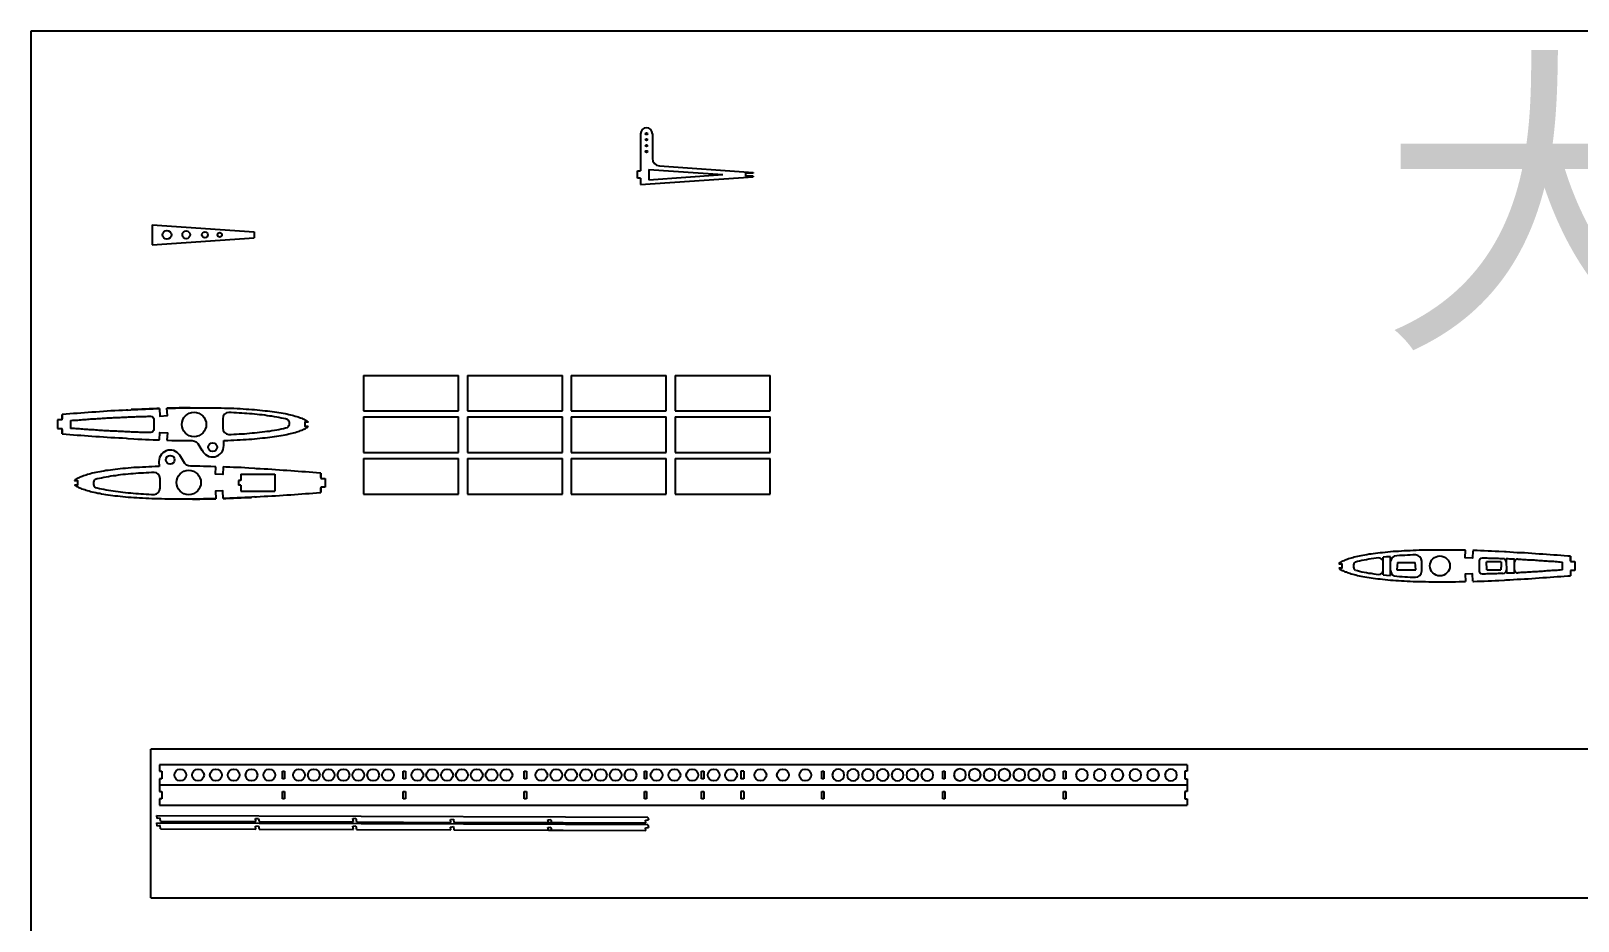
# Model space of a CAD drawing. Header units: inches. Extents: x 14 to 1585, y 4 to 1231.
# Drawn here: x 14 to 1057, y 631 to 1231 of the extents above; entities that cross this region are included whole.
import ezdxf

# ---------------------------------------------------------------- set-up
doc = ezdxf.new("R2010")
doc.units = ezdxf.units.IN
doc.header["$MEASUREMENT"] = 0
doc.layers.add('7', color=7, linetype='Continuous')
doc.layers.add('LAYER01', color=7, linetype='Continuous')
doc.styles.get("Standard").update_dxf_attribs({"font": 'arial.ttf'})

# ---------------------------------------------------------------- blocks, each defined once
blk = doc.blocks.new('*U40')
at = {"color": 9}
for p, q in [((-32, 12), (-32, -12)), ((-32, 12), (32, 12)), ((32, -12), (32, 12)), ((-32, -12), (32, -12))]:
    blk.add_line(p, q, dxfattribs=at)
blk = doc.blocks.new('*U39')
at = {"color": 0, "linetype": 'ByBlock', "lineweight": -2, "transparency": 16777216}
for p in [(0, 56), (70, 56), (140, 56), (210, 56), (0, 28), (70, 28), (140, 28), (210, 28), (0, 0), (70, 0), (140, 0), (210, 0)]:
    blk.add_blockref('*U40', p, dxfattribs=at)
blk = doc.blocks.new('*U38')
blk.add_circle((0, 0), 4)
blk = doc.blocks.new('*U41')
at = {"color": 0, "linetype": 'ByBlock', "lineweight": -2, "transparency": 16777216}
for p in [(0, 0), (12, 0), (24, 0), (36, 0), (48, 0), (60, 0)]:
    blk.add_blockref('*U38', p, dxfattribs=at)
blk = doc.blocks.new('*U42')
blk.add_circle((0, 0), 4)
blk = doc.blocks.new('*U43')
at = {"color": 0, "linetype": 'ByBlock', "lineweight": -2, "transparency": 16777216}
for p in [(0, 0), (10, 0), (20, 0), (30, 0), (40, 0), (50, 0), (60, 0)]:
    blk.add_blockref('*U42', p, dxfattribs=at)
blk = doc.blocks.new('*U23')
blk.add_circle((0, 0), 4)
blk = doc.blocks.new('*U25')
at = {"color": 0, "linetype": 'ByBlock', "lineweight": -2, "transparency": 16777216}
for p in [(0, 0), (10, 0), (20, 0), (30, 0), (40, 0), (50, 0), (60, 0)]:
    blk.add_blockref('*U23', p, dxfattribs=at)
blk = doc.blocks.new('*U26')
blk.add_circle((0, 0), 4)
blk = doc.blocks.new('*U27')
at = {"color": 0, "linetype": 'ByBlock', "lineweight": -2, "transparency": 16777216}
for p in [(0, 0), (10, 0), (20, 0), (30, 0), (40, 0), (50, 0), (60, 0)]:
    blk.add_blockref('*U26', p, dxfattribs=at)
blk = doc.blocks.new('*U28')
blk.add_circle((0, 0), 4)
blk = doc.blocks.new('*U29')
at = {"color": 0, "linetype": 'ByBlock', "lineweight": -2, "transparency": 16777216}
for p in [(0, 0), (12, 0), (24, 0), (36, 0), (48, 0), (60, 0)]:
    blk.add_blockref('*U28', p, dxfattribs=at)
blk = doc.blocks.new('*U30')
blk.add_circle((0, 0), 4)
blk = doc.blocks.new('*U31')
at = {"color": 0, "linetype": 'ByBlock', "lineweight": -2, "transparency": 16777216}
for p in [(0, 0), (10, 0), (20, 0), (30, 0), (40, 0), (50, 0), (60, 0)]:
    blk.add_blockref('*U30', p, dxfattribs=at)
blk = doc.blocks.new('*U32')
blk.add_circle((0, 0), 4)
blk = doc.blocks.new('*U33')
at = {"color": 0, "linetype": 'ByBlock', "lineweight": -2, "transparency": 16777216}
for p in [(0, 0), (10, 0), (20, 0), (30, 0), (40, 0), (50, 0), (60, 0)]:
    blk.add_blockref('*U32', p, dxfattribs=at)
blk = doc.blocks.new('*U34')
blk.add_circle((0, 0), 4)
blk = doc.blocks.new('*U35')
at = {"color": 0, "linetype": 'ByBlock', "lineweight": -2, "transparency": 16777216}
for p in [(0, 0), (12, 0), (24, 0)]:
    blk.add_blockref('*U34', p, dxfattribs=at)
blk = doc.blocks.new('*U36')
blk.add_circle((0, 0), 4)
blk = doc.blocks.new('*U37')
at = {"color": 0, "linetype": 'ByBlock', "lineweight": -2, "transparency": 16777216}
for p in [(0, 0), (15.1, 0), (30.2, 0)]:
    blk.add_blockref('*U36', p, dxfattribs=at)

msp = doc.modelspace()

# ---------------------------------------------------------------- linework, layer by layer
at = {"color": 2}
for p, q in [((433.3, 1161.7), (433.3, 1145.1)), ((430.8, 1137.7), (430.8, 1130.7)), ((430.8, 1137.7), (480.8, 1134.2)), ((438, 1140.1), (501.1, 1135.7)), ((425.3, 1127.4), (501.1, 1132.7)), ((430.8, 1130.7), (480.8, 1134.2)), ((35.4, 972.5), (35.4, 969.5)), ((35.4, 969), (35.4, 972.5)), ((35.4, 969), (32.4, 969)), ((32.4, 969), (32.4, 963)), ((32.4, 963), (35.4, 963)), ((35.4, 959.5), (35.4, 963)), ((35.4, 962.5), (35.4, 959.5)), ((41.1, 968.5), (41.1, 963.2)), ((101.1, 955.5), (101.1, 955.4)), ((144.4, 951.6), (144.4, 955.1)), ((100.7, 940.9), (100.8, 937.5)), ((144.1, 937), (144.1, 937.1)), ((155.9, 928), (154.4, 928)), ((154.4, 928), (154.4, 925)), ((155.9, 932.3), (155.9, 928)), ((155.9, 932.3), (178.9, 932.3)), ((178.9, 932.3), (178.9, 920.8)), ((209.8, 930.1), (209.8, 933.1)), ((209.8, 933.1), (209.8, 929.5)), ((209.8, 929.5), (212.8, 929.5)), ((212.8, 929.5), (212.8, 923.5)), ((155.9, 925), (154.4, 925)), ((155.9, 925), (155.9, 920.8)), ((155.9, 920.8), (178.9, 920.8)), ((212.8, 923.5), (209.8, 923.5)), ((209.8, 923.5), (209.8, 920)), ((209.8, 920), (209.8, 923))]:
    msp.add_line(p, q, dxfattribs=at)
at = {"color": 40, "true_color": 0xf8d731}
for p, q in [((501.1, 1135.2), (496.1, 1135.2)), ((501.1, 1133.2), (496.1, 1133.2)), ((501.1, 1135.7), (501.1, 1135.2)), ((501.1, 1133.2), (501.1, 1132.7))]:
    msp.add_line(p, q, dxfattribs=at)
for p, q in [((96.1, 1100.4), (96.1, 1086.8)), ((96.1, 1100.4), (164.8, 1095.6)), ((164.8, 1095.6), (164.8, 1091.6)), ((96.1, 1086.8), (164.8, 1091.6)), ((1052, 874), (1052, 877)), ((1095.3, 746.9), (95.3, 746.9)), ((95.3, 646.9), (95.3, 746.9)), ((793.6, 736.4), (101.2, 736.4)), ((101.2, 736.4), (101.2, 732.1)), ((101.2, 732.1), (102.7, 732.1)), ((102.7, 732.1), (102.7, 727.1)), ((183.9, 729.6), (183.9, 732.1)), ((183.9, 732.1), (185.4, 732.1)), ((185.4, 732.1), (185.4, 727.1)), ((265.4, 729.6), (265.4, 732.1)), ((265.4, 732.1), (266.9, 732.1)), ((266.9, 732.1), (266.9, 727.1)), ((346.9, 729.6), (346.9, 732.1)), ((346.9, 732.1), (348.4, 732.1)), ((348.4, 732.1), (348.4, 727.1)), ((427.9, 729.6), (427.9, 732.1)), ((427.9, 732.1), (429.4, 732.1)), ((429.4, 732.1), (429.4, 727.1)), ((466.4, 729.6), (466.4, 732.1)), ((466.4, 732.1), (467.9, 732.1)), ((467.9, 732.1), (467.9, 727.1)), ((492.9, 732.1), (492.9, 727.1)), ((494.9, 732.1), (492.9, 732.1)), ((494.9, 732.1), (494.9, 727.1)), ((547.4, 729.6), (547.4, 732.1)), ((547.4, 732.1), (548.9, 732.1)), ((548.9, 732.1), (548.9, 727.1)), ((628.9, 729.6), (628.9, 732.1)), ((628.9, 732.1), (630.4, 732.1)), ((630.4, 732.1), (630.4, 727.1)), ((710.4, 729.6), (710.4, 732.1)), ((710.4, 732.1), (711.9, 732.1)), ((711.9, 732.1), (711.9, 727.1)), ((793.6, 732.1), (792.1, 732.1)), ((792.1, 732.1), (792.1, 727.1)), ((793.6, 736.4), (793.6, 732.1)), ((101.2, 727.1), (101.2, 722.8)), ((102.7, 727.1), (101.2, 727.1)), ((793.6, 722.8), (101.2, 722.8)), ((101.2, 722.8), (101.2, 718.5)), ((183.9, 727.1), (183.9, 729.6)), ((185.4, 727.1), (183.9, 727.1)), ((265.4, 727.1), (265.4, 729.6)), ((266.9, 727.1), (265.4, 727.1)), ((346.9, 727.1), (346.9, 729.6)), ((348.4, 727.1), (346.9, 727.1)), ((427.9, 727.1), (427.9, 729.6)), ((429.4, 727.1), (427.9, 727.1)), ((466.4, 727.1), (466.4, 729.6)), ((467.9, 727.1), (466.4, 727.1)), ((494.9, 727.1), (492.9, 727.1)), ((547.4, 727.1), (547.4, 729.6)), ((548.9, 727.1), (547.4, 727.1)), ((628.9, 727.1), (628.9, 729.6)), ((630.4, 727.1), (628.9, 727.1)), ((710.4, 727.1), (710.4, 729.6)), ((711.9, 727.1), (710.4, 727.1)), ((792.1, 727.1), (793.6, 727.1)), ((793.6, 727.1), (793.6, 722.8)), ((793.6, 722.8), (793.6, 718.5)), ((101.2, 718.5), (102.7, 718.5)), ((101.2, 713.5), (101.2, 709.2)), ((102.7, 713.5), (101.2, 713.5)), ((101.2, 709.2), (793.6, 709.2)), ((102.7, 718.5), (102.7, 713.5)), ((183.9, 716), (183.9, 718.5)), ((183.9, 718.5), (185.4, 718.5)), ((183.9, 713.5), (183.9, 716)), ((185.4, 713.5), (183.9, 713.5)), ((185.4, 718.5), (185.4, 713.5)), ((265.4, 716), (265.4, 718.5)), ((265.4, 718.5), (266.9, 718.5)), ((265.4, 713.5), (265.4, 716)), ((266.9, 713.5), (265.4, 713.5)), ((266.9, 718.5), (266.9, 713.5)), ((346.9, 716), (346.9, 718.5)), ((346.9, 718.5), (348.4, 718.5)), ((346.9, 713.5), (346.9, 716)), ((348.4, 713.5), (346.9, 713.5)), ((348.4, 718.5), (348.4, 713.5)), ((427.9, 716), (427.9, 718.5)), ((427.9, 718.5), (429.4, 718.5)), ((427.9, 713.5), (427.9, 716)), ((429.4, 713.5), (427.9, 713.5)), ((429.4, 718.5), (429.4, 713.5)), ((466.4, 716), (466.4, 718.5)), ((466.4, 718.5), (467.9, 718.5)), ((466.4, 713.5), (466.4, 716)), ((467.9, 713.5), (466.4, 713.5)), ((467.9, 718.5), (467.9, 713.5)), ((492.9, 718.5), (492.9, 713.5)), ((494.9, 718.5), (492.9, 718.5)), ((494.9, 713.5), (492.9, 713.5)), ((494.9, 718.5), (494.9, 713.5)), ((547.4, 716), (547.4, 718.5)), ((547.4, 718.5), (548.9, 718.5)), ((547.4, 713.5), (547.4, 716)), ((548.9, 713.5), (547.4, 713.5)), ((548.9, 718.5), (548.9, 713.5)), ((628.9, 716), (628.9, 718.5)), ((628.9, 718.5), (630.4, 718.5)), ((628.9, 713.5), (628.9, 716)), ((630.4, 713.5), (628.9, 713.5)), ((630.4, 718.5), (630.4, 713.5)), ((710.4, 716), (710.4, 718.5)), ((710.4, 718.5), (711.9, 718.5)), ((710.4, 713.5), (710.4, 716)), ((711.9, 713.5), (710.4, 713.5)), ((711.9, 718.5), (711.9, 713.5)), ((793.6, 718.5), (792.1, 718.5)), ((792.1, 718.5), (792.1, 713.5)), ((792.1, 713.5), (793.6, 713.5)), ((793.6, 713.5), (793.6, 709.2)), ((99.2, 702.4), (374.6, 701.5)), ((99.2, 697.3), (374.6, 696.4)), ((101.8, 698.4), (166.1, 698.2)), ((101.8, 693.3), (166.1, 693.1)), ((168.2, 698.2), (231.8, 698)), ((168.2, 693.1), (231.8, 692.9)), ((233.8, 698), (297.5, 697.7)), ((233.8, 692.9), (297.5, 692.7)), ((299.5, 697.7), (363.2, 697.5)), ((299.5, 692.7), (363.2, 692.4)), ((95.3, 646.9), (1095.3, 646.9))]:
    msp.add_line(p, q)
at = {"color": 9}
for p, q in [((1052, 877), (1052, 873.5)), ((1046.6, 867.8), (1046.6, 873.1)), ((1052, 873.5), (1055, 873.5)), ((1055, 867.5), (1052, 867.5)), ((1052, 867.5), (1052, 863.9)), ((1055, 873.5), (1055, 867.5))]:
    msp.add_line(p, q, dxfattribs=at)
at = {"color": 7}
for p, q in [((99.5, 700.3), (99.2, 702.4)), ((101.5, 700.6), (99.5, 700.3)), ((101.8, 698.4), (101.5, 700.6)), ((165.9, 700.2), (167.9, 700.4)), ((166.1, 698.2), (165.9, 700.2)), ((167.9, 700.4), (168.2, 698.2)), ((231.5, 700.2), (233.5, 700.5)), ((231.8, 698), (231.5, 700.2)), ((233.5, 700.5), (233.8, 698)), ((297.2, 699.6), (299.2, 699.9)), ((297.5, 697.7), (297.2, 699.6)), ((299.2, 699.9), (299.5, 697.7)), ((362.9, 699.3), (364.9, 699.6)), ((363.2, 697.5), (362.9, 699.3)), ((364.9, 699.6), (365.2, 697.5)), ((428.6, 699.1), (430.6, 699.4)), ((428.8, 697.3), (428.6, 699.1)), ((430.3, 701.3), (430.6, 699.4)), ((99.5, 695.2), (99.2, 697.3)), ((101.5, 695.5), (99.5, 695.2)), ((101.8, 693.3), (101.5, 695.5)), ((165.9, 695.1), (167.9, 695.3)), ((166.1, 693.1), (165.9, 695.1)), ((167.9, 695.3), (168.2, 693.1)), ((231.5, 695.1), (233.5, 695.4)), ((231.8, 692.9), (231.5, 695.1)), ((233.5, 695.4), (233.8, 692.9)), ((297.2, 694.5), (299.2, 694.8)), ((297.5, 692.7), (297.2, 694.5)), ((299.2, 694.8), (299.5, 692.7)), ((362.9, 694.2), (364.9, 694.5)), ((363.2, 692.4), (362.9, 694.2)), ((364.9, 694.5), (365.2, 692.4)), ((428.6, 694), (430.6, 694.3)), ((428.8, 692.2), (428.6, 694)), ((430.3, 696.2), (430.6, 694.3))]:
    msp.add_line(p, q, dxfattribs=at)
at = {"color": 3}
msp.add_lwpolyline([(14.5, 1231), (1584.9, 1231), (1584.9, 4.1), (14.5, 4.1)], close=True, dxfattribs=at)
at = {"color": 2}
for centre, radius in [((429.3, 1161.7), 0.6), ((429.3, 1157.7), 0.6), ((429.3, 1153.7), 0.6), ((429.3, 1149.7), 0.6), ((124.4, 965.8), 8.22), ((136.9, 950.5), 3), ((108.3, 942), 3), ((120.8, 926.7), 8.22)]:
    msp.add_circle(centre, radius, dxfattribs=at)
for centre, radius in [((106.1, 1093.6), 3), ((119.1, 1093.6), 2.6), ((131.7, 1093.6), 2), ((141.7, 1093.6), 1.5), ((964, 870.5), 6.73), ((474.6, 729.6), 4), ((486.3, 729.6), 4)]:
    msp.add_circle(centre, radius)
for centre, radius, start, end in [((429.3, 1161.7), 4, 0, 180), ((438.3, 1145.1), 5, 180, 266), ((185.2, 966.5), 3.48, 309.9525, 50.0475), ((136.8, 951.6), 7.66, 203.0642, 359.8726), ((108.4, 940.9), 7.66, 23.0642, 179.8726), ((60, 926.1), 3.48, 129.9525, 230.0475)]:
    msp.add_arc(centre, radius, start, end, dxfattribs=at)
msp.add_arc((909.2, 870.4), 3.55, 129.9525, 230.0475)
at = {"layer": '7', "color": 2, "linetype": 'Continuous'}
for points in [[(79.7, 975.5), (78.7, 975.5), (76.1, 975.3), (73.6, 975.2), (71, 975), (68.4, 974.9), (65.8, 974.7), (63.3, 974.5), (60.7, 974.4), (58.2, 974.2), (55.6, 974), (53.1, 973.8), (50.6, 973.7), (48.1, 973.5), (45.6, 973.3), (43.1, 973.1), (40.7, 972.9), (38.3, 972.7), (35.8, 972.5), (35.4, 972.5)], [(79.7, 975.5), (83.9, 975.9), (86.5, 976), (89.1, 976.1), (91.6, 976.2), (94.2, 976.3), (96.8, 976.4), (99.3, 976.5), (101.1, 976.6)], [(101.1, 976.6), (99.3, 976.5), (96.8, 976.4), (94.2, 976.3), (91.6, 976.2), (89.1, 976.1), (86.5, 976), (83.9, 975.9), (82.1, 975.8)], [(101.1, 976.5), (101.4, 971.5), (106.4, 971.8), (106.1, 976.8)], [(121.8, 977.1), (121.8, 977.1), (119.3, 977), (116.9, 977), (114.4, 977), (111.9, 976.9), (109.5, 976.9), (106.9, 976.8), (106.1, 976.8)], [(106.4, 976.8), (106.9, 976.8), (109.5, 976.9), (111.9, 976.9), (114.4, 977), (116.9, 977), (119.3, 977), (121.8, 977.1), (124.2, 977.1), (126.6, 977.1), (129, 977.1), (131.3, 977.1), (133.6, 977.1), (135.9, 977.1), (138.2, 977), (140.5, 977), (142.7, 977), (144.9, 976.9), (147.1, 976.8), (149.2, 976.8), (151.3, 976.7), (153.4, 976.6), (155.4, 976.5), (157.5, 976.4), (159.4, 976.2), (161.4, 976.1), (163.3, 976), (165.1, 975.8), (167, 975.7), (168.8, 975.5), (170.5, 975.3), (172.2, 975.1), (173.9, 974.9), (175.5, 974.7), (177.1, 974.5), (178.7, 974.3), (180.1, 974.1), (181.6, 973.9), (183, 973.6), (184.4, 973.4), (185.7, 973.1), (187, 972.9), (188.2, 972.6), (189.3, 972.3), (190.5, 972), (191.5, 971.8), (192.6, 971.5), (193.6, 971.2), (194.5, 970.9), (195.4, 970.6), (196.2, 970.3), (197, 970), (197.7, 969.7), (198.4, 969.3), (199, 969), (199.5, 968.7), (200.1, 968.4), (200.5, 968.1), (200.9, 967.8), (201.3, 967.5), (201.3, 967.5)], [(187.4, 969.1), (186.1, 969.5), (184.6, 969.8), (183.1, 970.1), (181.6, 970.4), (180.1, 970.7), (178.5, 971), (176.9, 971.3), (175.3, 971.5), (173.6, 971.7), (172, 972), (170.3, 972.2), (168.6, 972.4), (166.9, 972.5), (165.2, 972.7), (163.5, 972.9), (161.8, 973), (160, 973.2), (158.3, 973.3), (156.5, 973.4), (154.8, 973.5), (153, 973.6), (151.2, 973.7), (149.5, 973.8), (147.8, 973.9)], [(35.4, 959.5), (35.8, 959.4), (38.3, 959.3), (40.7, 959.1), (43.1, 958.9), (45.6, 958.7), (48.1, 958.5), (50.6, 958.3), (53.1, 958.1), (55.6, 958), (58.2, 957.8), (60.7, 957.6), (63.3, 957.4), (65.8, 957.3), (68.4, 957.1), (71, 957), (73.6, 956.8), (76.1, 956.7), (78.7, 956.5), (79.7, 956.4)], [(101.1, 955.5), (101.1, 955.5), (101.4, 960.5), (106.4, 960.2), (106.1, 955.2)], [(144.4, 955.1), (144.9, 955.1), (147.1, 955.1), (149.2, 955.2), (151.3, 955.3), (153.4, 955.4), (155.4, 955.5), (157.5, 955.6), (159.4, 955.7), (161.4, 955.9), (163.3, 956), (165.1, 956.2), (167, 956.3), (168.8, 956.5), (170.5, 956.7), (172.2, 956.8), (173.9, 957), (175.5, 957.2), (177.1, 957.4), (178.7, 957.7), (180.1, 957.9), (181.6, 958.1), (183, 958.4), (184.4, 958.6), (185.7, 958.9), (187, 959.1), (188.2, 959.4), (189.3, 959.7), (190.5, 959.9), (191.5, 960.2), (192.6, 960.5), (193.6, 960.8), (194.5, 961.1), (195.4, 961.4), (196.2, 961.7), (197, 962), (197.7, 962.3), (198.4, 962.7), (199, 962.9), (199.5, 963.2), (200.1, 963.6), (200.5, 963.8), (200.9, 964.1), (201.3, 964.4), (201.3, 964.5)], [(147.8, 959.1), (149.5, 959.1), (151.2, 959.2), (153, 959.3), (154.8, 959.4), (156.5, 959.5), (158.3, 959.6), (160, 959.8), (161.8, 959.9), (163.5, 960.1), (165.2, 960.2), (166.9, 960.4), (168.6, 960.6), (170.3, 960.8), (172, 961), (173.6, 961.2), (175.3, 961.4), (176.9, 961.7), (178.5, 961.9), (180.1, 962.2), (181.6, 962.5), (183.1, 962.8), (184.6, 963.1), (186.1, 963.5), (187.4, 963.8)], [(201.3, 964.5), (199.3, 964.5), (199.3, 967.5), (201.3, 967.5)], [(79.7, 956.4), (83.9, 956.1), (86.5, 956), (89.1, 955.9), (91.6, 955.7), (94.2, 955.6), (96.8, 955.5), (99.3, 955.4), (101.1, 955.4)], [(106.1, 955.2), (106.9, 955.2), (109.5, 955.1), (111.9, 955.1), (114.4, 955), (116.9, 955), (119.3, 954.9), (121.8, 954.9), (123.2, 954.9)], [(43.9, 928.1), (45.9, 928), (45.9, 925), (43.8, 925)], [(100.8, 937.5), (100.2, 937.5), (98.1, 937.4), (96, 937.3), (93.8, 937.2), (91.8, 937.1), (89.7, 937), (87.7, 936.9), (85.8, 936.8), (83.8, 936.7), (81.9, 936.5), (80, 936.4), (78.2, 936.2), (76.4, 936.1), (74.7, 935.9), (73, 935.7), (71.3, 935.5), (69.7, 935.3), (68.1, 935.1), (66.5, 934.9), (65, 934.7), (63.6, 934.4), (62.1, 934.2), (60.8, 933.9), (59.5, 933.7), (58.2, 933.4), (57, 933.2), (55.8, 932.9), (54.7, 932.6), (53.6, 932.3), (52.6, 932), (51.6, 931.7), (50.7, 931.4), (49.8, 931.1), (48.9, 930.8), (48.2, 930.5), (47.5, 930.2), (46.8, 929.9), (46.2, 929.6), (45.6, 929.3), (45.1, 929), (44.7, 928.7), (44.3, 928.4), (43.9, 928.1), (43.9, 928.1)], [(97.4, 933.5), (95.7, 933.4), (93.9, 933.3), (92.2, 933.2), (90.4, 933.1), (88.6, 933), (86.9, 932.9), (85.1, 932.8), (83.4, 932.6), (81.7, 932.5), (80, 932.3), (78.2, 932.1), (76.5, 932), (74.9, 931.8), (73.2, 931.6), (71.5, 931.3), (69.9, 931.1), (68.3, 930.9), (66.7, 930.6), (65.1, 930.3), (63.6, 930), (62, 929.7), (60.6, 929.4), (59.1, 929.1), (57.7, 928.7)], [(139.1, 937.3), (138.2, 937.3), (135.7, 937.4), (133.2, 937.5), (130.8, 937.5), (128.3, 937.6), (125.8, 937.6), (123.4, 937.6), (122, 937.6)], [(144.1, 937), (144.1, 937), (143.8, 932.1), (138.8, 932.3), (139.1, 937.3)], [(165.4, 936.1), (161.3, 936.4), (158.7, 936.6), (156.1, 936.7), (153.5, 936.8), (151, 936.9), (148.4, 937), (145.9, 937.1), (144.1, 937.2)], [(209.8, 933.1), (209.3, 933.1), (206.9, 933.3), (204.5, 933.5), (202, 933.7), (199.6, 933.9), (197.1, 934), (194.6, 934.2), (192.1, 934.4), (189.5, 934.6), (187, 934.8), (184.5, 934.9), (181.9, 935.1), (179.3, 935.3), (176.8, 935.4), (174.2, 935.6), (171.6, 935.7), (169, 935.9), (166.4, 936), (165.4, 936.1)], [(138.8, 915.8), (138.2, 915.8), (135.7, 915.7), (133.2, 915.6), (130.8, 915.6), (128.3, 915.5), (125.8, 915.5), (123.4, 915.5), (121, 915.4), (118.6, 915.4), (116.2, 915.4), (113.8, 915.4), (111.5, 915.4), (109.2, 915.5), (106.9, 915.5), (104.7, 915.5), (102.5, 915.6), (100.2, 915.6), (98.1, 915.7), (96, 915.8), (93.8, 915.9), (91.8, 916), (89.7, 916.1), (87.7, 916.2), (85.8, 916.3), (83.8, 916.4), (81.9, 916.6), (80, 916.7), (78.2, 916.9), (76.4, 917), (74.7, 917.2), (73, 917.4), (71.3, 917.6), (69.7, 917.8), (68.1, 918), (66.5, 918.2), (65, 918.4), (63.6, 918.7), (62.1, 918.9), (60.8, 919.2), (59.5, 919.4), (58.2, 919.7), (57, 919.9), (55.8, 920.2), (54.7, 920.5), (53.6, 920.8), (52.6, 921.1), (51.6, 921.4), (50.7, 921.7), (49.8, 922), (48.9, 922.3), (48.2, 922.6), (47.5, 922.9), (46.8, 923.2), (46.2, 923.5), (45.6, 923.8), (45.1, 924.1), (44.7, 924.4), (44.3, 924.7), (43.9, 925), (43.8, 925)], [(57.7, 923.4), (59.1, 923.1), (60.6, 922.7), (62, 922.4), (63.6, 922.1), (65.1, 921.8), (66.7, 921.5), (68.3, 921.3), (69.9, 921), (71.5, 920.8), (73.2, 920.6), (74.9, 920.4), (76.5, 920.2), (78.2, 920), (80, 919.8), (81.7, 919.7), (83.4, 919.5), (85.1, 919.4), (86.9, 919.2), (88.6, 919.1), (90.4, 919), (92.2, 918.9), (93.9, 918.8), (95.7, 918.7), (97.4, 918.6)], [(144.1, 916), (143.8, 921), (138.8, 920.8), (139.1, 915.8)], [(165.4, 917), (166.4, 917.1), (169, 917.2), (171.6, 917.4), (174.2, 917.5), (176.8, 917.7), (179.3, 917.8), (181.9, 918), (184.5, 918.2), (187, 918.3), (189.5, 918.5), (192.1, 918.7), (194.6, 918.9), (197.1, 919.1), (199.6, 919.2), (202, 919.4), (204.5, 919.6), (206.9, 919.8), (209.3, 920), (209.8, 920)], [(123.4, 915.5), (123.4, 915.5), (125.8, 915.5), (128.3, 915.5), (130.8, 915.6), (133.2, 915.6), (135.7, 915.7), (138.2, 915.8), (139.1, 915.8)], [(165.4, 917), (161.3, 916.7), (158.7, 916.5), (156.1, 916.4), (153.5, 916.3), (151, 916.2), (148.4, 916.1), (145.9, 916), (144.1, 915.9)], [(144.1, 915.9), (145.9, 916), (148.4, 916.1), (151, 916.2), (153.5, 916.3), (156.1, 916.4), (158.7, 916.5), (161.3, 916.7), (163, 916.7)]]:
    msp.add_lwpolyline(points, dxfattribs=at)
for points in [[(41.1, 968.5), (41.7, 968.5), (42.8, 968.6), (43.9, 968.7), (45, 968.8), (46.1, 968.8), (47.2, 968.9), (48.3, 969), (49.4, 969.1), (50.5, 969.2), (51.6, 969.2), (52.7, 969.3), (53.8, 969.4), (54.9, 969.5), (56, 969.5), (57.1, 969.6), (58.2, 969.7), (59.3, 969.8), (60.4, 969.8), (61.5, 969.9), (62.6, 970), (63.7, 970), (64.8, 970.1), (65.9, 970.2), (67, 970.2), (68.1, 970.3), (69.1, 970.3), (70.2, 970.4), (71.3, 970.5), (72.4, 970.5), (73.5, 970.6), (74.6, 970.6), (75.7, 970.7), (76.8, 970.7), (77.9, 970.8), (79, 970.8), (80.1, 970.9), (81.2, 970.9), (82.3, 970.9), (83.4, 971), (84.5, 971), (85.6, 971.1), (86.7, 971.1), (87.8, 971.1), (88.8, 971.2), (89.9, 971.2), (91, 971.2), (92.1, 971.2), (93.2, 971.3), (94.3, 971.3), (95.1, 971.3, -0.419355), (97.2, 969.3), (97.2, 962.4, -0.414214), (95.2, 960.4), (93.2, 960.4), (92.1, 960.4), (91, 960.5), (89.9, 960.5), (88.8, 960.5), (87.8, 960.5), (86.7, 960.6), (85.6, 960.6), (84.5, 960.7), (83.4, 960.7), (82.3, 960.7), (81.2, 960.8), (80.1, 960.8), (79, 960.9), (77.9, 960.9), (76.8, 961), (75.7, 961), (74.6, 961.1), (73.5, 961.1), (72.4, 961.2), (71.3, 961.2), (70.2, 961.3), (69.1, 961.3), (68.1, 961.4), (67, 961.5), (65.9, 961.5), (64.8, 961.6), (63.7, 961.6), (62.6, 961.7), (61.5, 961.8), (60.4, 961.8), (59.3, 961.9), (58.2, 962), (57.1, 962.1), (56, 962.1), (54.9, 962.2), (53.8, 962.3), (52.7, 962.4), (51.6, 962.4), (50.5, 962.5), (49.4, 962.6), (48.3, 962.7), (47.2, 962.8), (46.1, 962.8), (45, 962.9), (43.9, 963), (42.8, 963.1), (41.7, 963.2), (41.1, 963.2)], [(147.8, 973.9, 0.409078), (143.7, 969.7), (143.7, 963.3, 0.409078), (147.8, 959.1)], [(123.2, 954.9, -0.296999), (127.7, 951.8), (129.7, 948.6)], [(122, 937.6, -0.296999), (117.4, 940.7), (115.5, 943.9)], [(97.4, 918.6, 0.409078), (101.5, 922.9), (101.5, 929.3, 0.409078), (97.4, 933.5)]]:
    msp.add_lwpolyline(points, format="xyb", dxfattribs=at)
at = {"layer": '7', "linetype": 'Continuous'}
for points in [[(981.2, 881), (979.4, 881), (977, 881.1), (974.6, 881.1), (972.3, 881.1), (970, 881.2), (967.7, 881.2), (965.4, 881.2), (963.1, 881.2), (960.9, 881.2), (958.7, 881.1), (956.5, 881.1), (954.3, 881.1), (952.2, 881), (950, 881), (948, 880.9), (945.9, 880.8), (943.9, 880.7), (941.9, 880.7), (939.9, 880.6), (938, 880.4), (936.1, 880.3), (934.2, 880.2), (932.4, 880.1), (930.6, 879.9), (928.8, 879.8), (927.1, 879.6), (925.4, 879.4), (923.8, 879.3), (922.1, 879.1), (920.6, 878.9), (919.1, 878.7), (917.6, 878.5), (916.2, 878.3), (914.8, 878), (913.4, 877.8), (912.1, 877.6), (910.8, 877.3), (909.6, 877.1), (908.4, 876.8), (907.3, 876.6), (906.2, 876.3), (905.2, 876), (904.2, 875.7), (903.2, 875.4), (902.4, 875.2), (901.5, 874.9), (900.7, 874.6), (900, 874.3), (899.3, 874), (898.6, 873.7), (898, 873.4), (897.5, 873.1), (897, 872.8), (896.6, 872.5), (896.2, 872.3), (895.8, 872)], [(922.8, 876), (921.1, 875.8), (919.4, 875.5), (917.7, 875.3), (916.1, 875), (914.5, 874.7), (912.9, 874.4), (911.4, 874.1), (909.9, 873.8), (908.4, 873.5), (907, 873.1)], [(930.6, 876.7), (927.9, 876.6), (925.7, 876.3)], [(947.5, 878), (945.8, 877.9), (944, 877.8), (942.2, 877.7), (940.4, 877.6), (938.5, 877.5), (936.8, 877.4), (935, 877.2), (933.2, 877.1)], [(986.2, 880.7), (985.9, 875.7), (980.9, 876), (981.2, 881)], [(1007.6, 879.9), (1003.8, 880.2), (1001.3, 880.3), (998.8, 880.4), (996.4, 880.5), (993.9, 880.6), (991.4, 880.7), (989, 880.8), (986.6, 880.9), (986.2, 880.9)], [(1052, 877), (1050.2, 877.1), (1047.8, 877.3), (1045.5, 877.5), (1043.1, 877.7), (1040.7, 877.8), (1038.2, 878), (1035.8, 878.2), (1033.4, 878.4), (1030.9, 878.5), (1028.5, 878.7), (1026, 878.8), (1023.5, 879), (1021.1, 879.2), (1018.6, 879.3), (1016.1, 879.4), (1013.6, 879.6), (1011.1, 879.7), (1008.6, 879.9), (1007.6, 879.9)], [(895.8, 872), (897.9, 872), (897.9, 869), (895.8, 869)], [(895.8, 869), (896.2, 868.7), (896.6, 868.4), (897, 868.1), (897.5, 867.8), (898, 867.5), (898.6, 867.3), (899.3, 866.9), (900, 866.6), (900.7, 866.4), (901.5, 866.1), (902.4, 865.8), (903.2, 865.5), (904.2, 865.2), (905.2, 864.9), (906.2, 864.7), (907.3, 864.4), (908.4, 864.1), (909.6, 863.9), (910.8, 863.6), (912.1, 863.4), (913.4, 863.1), (914.8, 862.9), (916.2, 862.7), (917.6, 862.5), (919.1, 862.2), (920.6, 862), (922.1, 861.9), (923.8, 861.7), (925.4, 861.5), (927.1, 861.3), (928.8, 861.2), (930.6, 861), (932.4, 860.9), (934.2, 860.7), (936.1, 860.6), (938, 860.5), (939.9, 860.4), (941.9, 860.3), (943.9, 860.2), (945.9, 860.1), (948, 860), (950, 860), (952.2, 859.9), (954.3, 859.9), (956.5, 859.8), (958.7, 859.8), (960.9, 859.8), (963.1, 859.8), (965.4, 859.8), (967.7, 859.8), (970, 859.8), (972.3, 859.8), (974.6, 859.8), (977, 859.9), (979.4, 859.9), (981.2, 859.9)], [(907, 867.7), (908.4, 867.3), (909.9, 867), (911.4, 866.6), (912.9, 866.3), (914.5, 866), (916.1, 865.7), (917.7, 865.5), (919.4, 865.2), (921.1, 865), (922.8, 864.8)], [(935.4, 872.8), (935.2, 870.5), (935, 867.8)], [(947.7, 867.8), (947.6, 870.5), (947.3, 872.8)], [(995.6, 867.8), (995.5, 868.9), (995.5, 870), (995.4, 871.1), (995.4, 872.2), (995.3, 873.2)], [(1005.3, 873.3), (1005.3, 872.2), (1005.2, 871.1), (1005.2, 870), (1005.1, 868.9), (1005, 867.8)], [(1008.7, 875.4), (1009.8, 875.4), (1010.9, 875.3), (1012, 875.3), (1013.1, 875.2), (1014.2, 875.2)], [(1014.2, 865.7), (1013.1, 865.7), (1012, 865.6), (1010.9, 865.6), (1009.8, 865.5), (1008.8, 865.5)], [(1016.4, 875.1), (1017.5, 875), (1018.6, 875), (1019.7, 874.9), (1020.8, 874.9), (1021.9, 874.8), (1023, 874.7), (1024.1, 874.7), (1025.2, 874.6), (1026.3, 874.5), (1027.4, 874.5), (1028.5, 874.4), (1029.6, 874.3), (1030.7, 874.2), (1031.8, 874.2), (1032.9, 874.1), (1034, 874), (1035, 873.9), (1036.1, 873.9), (1037.2, 873.8), (1038.3, 873.7), (1039.4, 873.6), (1040.5, 873.6), (1041.6, 873.5), (1042.7, 873.4), (1043.8, 873.3), (1044.9, 873.2), (1046, 873.1), (1046.6, 873.1)], [(1046.6, 867.8), (1046, 867.8), (1044.9, 867.7), (1043.8, 867.6), (1042.7, 867.5), (1041.6, 867.5), (1040.5, 867.4), (1039.4, 867.3), (1038.3, 867.2), (1037.2, 867.1), (1036.1, 867.1), (1035, 867), (1034, 866.9), (1032.9, 866.8), (1031.8, 866.8), (1030.7, 866.7), (1029.6, 866.6), (1028.5, 866.5), (1027.4, 866.5), (1026.3, 866.4), (1025.2, 866.3), (1024.1, 866.3), (1023, 866.2), (1021.9, 866.1), (1020.8, 866.1), (1019.7, 866), (1018.6, 866), (1017.5, 865.9), (1016.4, 865.8)], [(925.7, 864.4), (927.9, 864.2), (930.6, 864)], [(933.2, 863.7), (935, 863.5), (936.8, 863.4), (938.5, 863.3), (940.4, 863.2), (942.2, 863.1), (944, 863), (945.8, 862.9), (947.5, 862.8)], [(986.2, 860.2), (986.2, 860.2), (985.9, 865.2), (980.9, 864.9), (981.2, 859.9)], [(986.2, 860.1), (986.6, 860.1), (989, 860.2), (991.4, 860.2), (993.9, 860.3), (996.4, 860.4), (998.8, 860.5), (1001.3, 860.6), (1003.8, 860.7), (1007.6, 861)], [(1007.6, 861), (1008.6, 861.1), (1011.1, 861.2), (1013.6, 861.3), (1016.1, 861.5), (1018.6, 861.6), (1021.1, 861.8), (1023.5, 861.9), (1026, 862.1), (1028.5, 862.2), (1030.9, 862.4), (1033.4, 862.6), (1035.8, 862.7), (1038.2, 862.9), (1040.7, 863.1), (1043.1, 863.3), (1045.5, 863.4), (1047.8, 863.6), (1050.2, 863.8), (1052, 863.9)]]:
    msp.add_lwpolyline(points, dxfattribs=at)
for points in [[(947.5, 862.8, 0.409078), (951.7, 867.1), (951.7, 873.6, 0.409078), (947.5, 878)], [(1006.5, 865.4), (1004.4, 865.3), (1003.3, 865.3), (1002.2, 865.2), (1001.1, 865.2), (1000, 865.2), (998.9, 865.1), (997.8, 865.1), (996.7, 865.1), (995.6, 865.1), (994.5, 865), (993.4, 865), (992.6, 865, -0.419355), (990.6, 867), (990.6, 873.9, -0.414214), (992.6, 875.9), (994.5, 875.9), (995.6, 875.9), (996.7, 875.8), (997.8, 875.8), (998.9, 875.8), (1000, 875.8), (1001.1, 875.7), (1002.2, 875.7), (1003.3, 875.7), (1004.4, 875.6), (1005.4, 875.6), (1006.5, 875.5)]]:
    msp.add_lwpolyline(points, format="xyb", dxfattribs=at)
at = {"layer": 'LAYER01', "color": 2, "linetype": 'Continuous'}
for p, q in [((425.3, 1161.7), (425.3, 1136.7)), ((423.3, 1136.7), (425.3, 1136.7)), ((423.3, 1131.7), (423.3, 1136.7)), ((425.3, 1131.7), (423.3, 1131.7)), ((425.3, 1131.7), (425.3, 1127.4))]:
    msp.add_line(p, q, dxfattribs=at)
at = {"layer": 'LAYER01'}
for p, q in [((496.1, 1135.2), (496.1, 1133.2)), ((925.7, 864.4), (925.7, 876.3)), ((930.6, 864), (930.6, 876.7)), ((935, 867.8), (947.7, 867.8)), ((935.4, 872.8), (947.3, 872.8)), ((1005.3, 873.3), (995.3, 873.2)), ((995.6, 867.8), (1005, 867.8)), ((1008.7, 875.4), (1008.8, 865.5)), ((1014.2, 865.7), (1014.2, 875.2)), ((374.6, 701.5), (430.3, 701.3)), ((363.2, 697.5), (373.2, 697.5)), ((363.2, 692.4), (373.2, 692.4)), ((373.2, 697.5), (428.8, 697.3)), ((373.2, 692.4), (428.8, 692.2)), ((374.6, 696.4), (430.3, 696.2))]:
    msp.add_line(p, q, dxfattribs=at)
for centre, radius, start, end in [((921.8, 871.8), 4.29, 25.9942, 76.9684), ((936.3, 872.1), 5.89, 121.4559, 163.8698), ((922.7, 867.7), 2.97, 271.4707, 359.5288), ((935.1, 867.7), 4.44, 179.9963, 245.1271), ((1006.2, 873), 2.52, 2.9844, 82.9309), ((1006.3, 867.9), 2.46, 274.6732, 1.2519), ((1016.4, 872.9), 2.19, 89.4832, 173.1741), ((1016.3, 867.9), 2.09, 180.7714, 272.7626)]:
    msp.add_arc(centre, radius, start, end, dxfattribs=at)

# ---------------------------------------------------------------- block references
at = {"color": 9}
msp.add_blockref('*U39', (270.6, 930.9), dxfattribs=at)
for name, p in [('*U41', (115.1, 729.6)), ('*U43', (195.1, 729.6)), ('*U25', (274.9, 729.6)), ('*U27', (358.5, 729.6)), ('*U35', (436.1, 729.6)), ('*U37', (506.1, 729.6))]:
    msp.add_blockref(name, p)
at = {"xscale": -1}
for name, p in [('*U33', (618.5, 729.6)), ('*U31', (700.5, 729.7)), ('*U29', (782.7, 729.6))]:
    msp.add_blockref(name, p, dxfattribs=at)

# ---------------------------------------------------------------- texts
msp.add_text('大平尾', height=161.78).set_placement((923.9, 1033))

doc.saveas('drawing.dxf')
